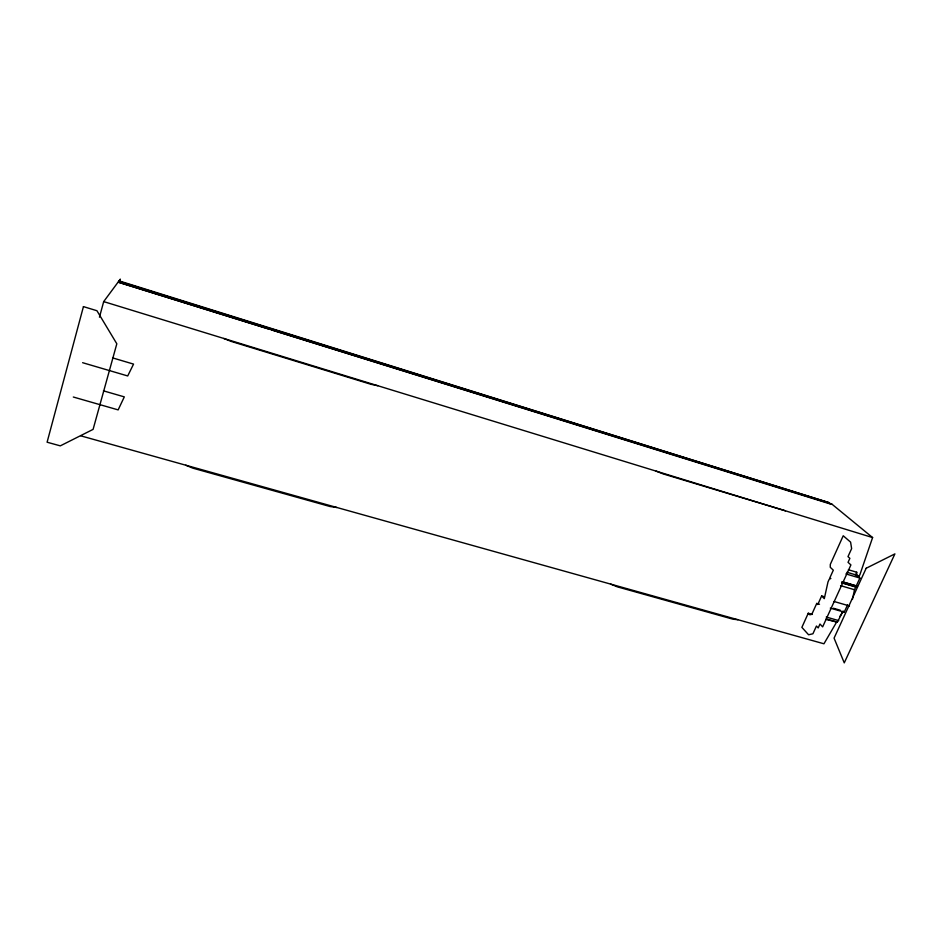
<?xml version="1.0" encoding="UTF-8"?>
<svg xmlns="http://www.w3.org/2000/svg" width="942" height="942" viewBox="0 0 942 942"><rect width="100%" height="100%" fill="white"/><g stroke="black" fill="none" stroke-linecap="round" stroke-linejoin="round"><path stroke-width="1.41" d="M842.336 581.732L856.302 585.853L859.881 578.058L856.69 575.162L856.714 572.23L848.377 569.745M852.404 599.442L854.524 589.739L855.772 587.019L857.42 586.336L856.302 585.853M99.452 317.207L103.691 301.605L120.317 279.126L119.552 281.952M268.635 329.017L118.468 282.247L118.739 281.269L828.984 502.639L828.619 503.44L271.449 329.9M118.468 282.247L831.704 503.97L872.598 537.564L860.046 574.267L859.151 576.198L855.407 575.091M808.248 613.242L801.877 627.36L808.589 634.778L812.922 633.778L816.443 626.03L818.209 627.925L819.976 624.028L822.649 626.866L850.909 564.917L848.047 562.339L849.872 558.335L847.988 556.64L851.627 548.621L850.602 542.133L843.22 535.774L830.314 564.364L830.255 567.296L833.317 570.181L829.761 578.023L830.844 578.494L829.231 579.2L827.994 581.944L824.297 598.665L821.636 595.98L817.774 604.517L816.738 603.433L812.369 613.077L810.991 614.643L809.614 614.702L808.248 613.242L812.393 614.431M855.842 574.137L856.714 572.23M826.228 619.436L837.332 622.167L843.137 611.052L844.232 612.135L847.564 604.882M836.955 621.52L823.944 643.786L80.894 435.863M839.84 616.574L842.737 611.629M856.773 576.221L857.491 575.327L859.151 576.198M829.831 504.041L831.704 503.97M828.619 503.44L829.926 503.417M737.951 619.718L733.041 619.212L617.351 586.854L610.569 584.075M336.871 507.491L330.1 506.537L192.816 468.15L185.751 465.207M785.44 510.811L663.156 473.908L656.162 471.141M377.813 385.725L371.007 384.301L231.049 341.369L223.76 338.449M826.252 617.045L838.745 620.625M826.24 619L837.332 622.167M830.302 608.132L844.232 612.135M73.311 397.018L118.15 409.888L124.309 396.876L103.432 390.836M834.094 601.502L849.496 605.965M816.738 603.433L819.516 604.246M833.411 608.249L840.358 610.251M821.636 595.98L824.427 596.792M842.03 581.803L857.42 586.336M841.677 582.58L857.067 587.113M841.807 582.91L855.772 587.019M82.613 362.694L127.712 375.952L133.552 364.107L112.569 357.878M840.558 585.641L854.524 589.739M845.904 573.913L859.881 578.058M846.952 572.265L856.69 575.162M103.691 301.605L872.598 537.564M119.033 280.869L828.984 502.639M83.438 306.621L47.1 442.21L60.3 445.86L93.093 429.375L116.82 343.795L96.944 310.73L83.438 306.621M866.193 568.238L834.07 638.123L844.256 662.874L894.9 553.884L866.193 568.238"/></g></svg>
